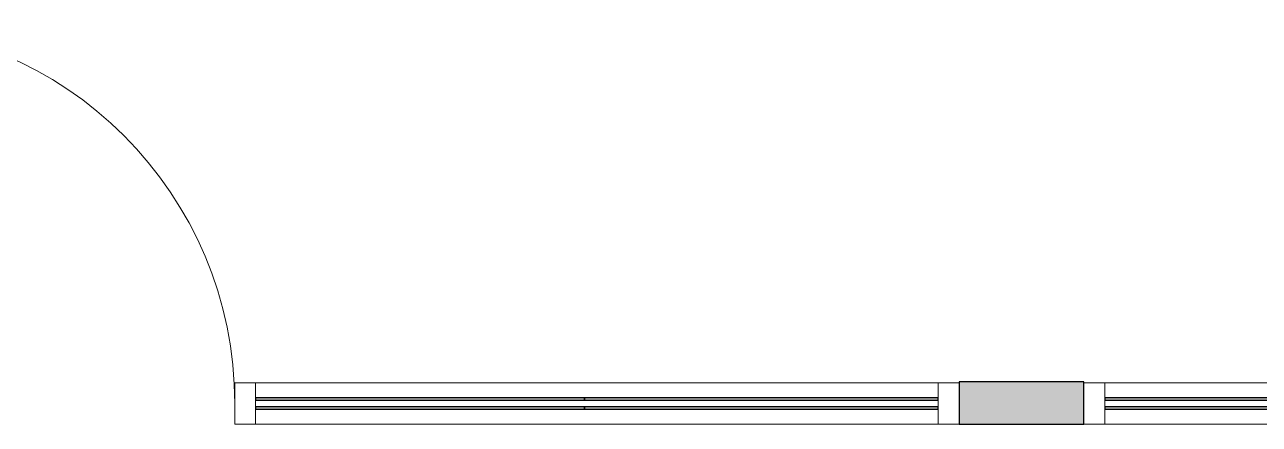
# Model space of a CAD drawing. Header units: millimetres. Extents: x 79795 to 317870, y -36033 to 97293.
# Drawn here: x 189906 to 192872, y 28407 to 29367 of the extents above; entities that cross this region are included whole.
import ezdxf

# ---------------------------------------------------------------- set-up
doc = ezdxf.new("R2010")
doc.units = ezdxf.units.MM
doc.header["$MEASUREMENT"] = 0
for name, color, linetype, lineweight in [('CSM-STL-XX-ZZ-M3-A-XXXX-00001_detached _19_04_21__rvt-1-Level 4$0$A-DOOR', 4, 'CONTINUOUS', 9), ('CSM-STL-XX-ZZ-M3-A-XXXX-00001_detached _19_04_21__rvt-1-Level 4$0$A-GLAZ-CURT', 7, 'CONTINUOUS', 9), ('CSM-STL-XX-ZZ-M3-A-XXXX-00001_detached _19_04_21__rvt-1-Level 4$0$A-GLAZ-CWMG', 7, 'CONTINUOUS', 9), ('CSM-STL-XX-ZZ-M3-A-XXXX-00001_detached _19_04_21__rvt-1-Level 4$0$A-WALL-PATT', 7, 'CONTINUOUS', 9), ('CSM-STL-XX-ZZ-M3-A-XXXX-00001_detached _19_04_21__rvt-1-Level 4$0$I-WALL', 7, 'CONTINUOUS', 9)]:
    doc.layers.add(name, color=color, linetype=linetype, lineweight=lineweight)

msp = doc.modelspace()

# ---------------------------------------------------------------- hatches: boundary and pattern name
at = {"layer": 'CSM-STL-XX-ZZ-M3-A-XXXX-00001_detached _19_04_21__rvt-1-Level 4$0$A-GLAZ-CURT'}
h = msp.add_hatch(color=256, dxfattribs=at)
h.paths.add_polyline_path([(191250.8, 28443.3), (191250.8, 28449.3), (190460.8, 28449.3), (190460.8, 28443.3)], flags=0)
h.paths.add_polyline_path([(191250.8, 28465.3), (191250.8, 28471.3), (190460.8, 28471.3), (190460.8, 28465.3)], flags=0)
h = msp.add_hatch(color=256, dxfattribs=at)
h.paths.add_polyline_path([(192100.8, 28443.3), (192100.8, 28449.3), (191250.8, 28449.3), (191250.8, 28443.3), (191475.9, 28443.3)], flags=0)
h.paths.add_polyline_path([(192100.8, 28465.3), (192100.8, 28471.3), (191250.8, 28471.3), (191250.8, 28465.3), (191475.9, 28465.3)], flags=0)
h = msp.add_hatch(color=256, dxfattribs=at)
h.paths.add_polyline_path([(193350.8, 28443.3), (193350.8, 28449.3), (192500.8, 28449.3), (192500.8, 28443.3), (192725.9, 28443.3)], flags=0)
h.paths.add_polyline_path([(193350.8, 28465.3), (193350.8, 28471.3), (192500.8, 28471.3), (192500.8, 28465.3), (192725.9, 28465.3)], flags=0)
at = {"layer": 'CSM-STL-XX-ZZ-M3-A-XXXX-00001_detached _19_04_21__rvt-1-Level 4$0$A-WALL-PATT'}
h = msp.add_hatch(color=256, dxfattribs=at)
h.paths.add_polyline_path([(201848.8, 28407.3), (201848.8, 28509.3), (201764.8, 28509.3), (201764.8, 28407.3), (201846.8, 28407.3)], flags=0)
h.paths.add_polyline_path([(198250.8, 28407.3), (198450.8, 28407.3), (198450.8, 28509.3), (198250.8, 28509.3)], flags=0)
h.paths.add_polyline_path([(195450.8, 28407.3), (195450.8, 28509.3), (195150.8, 28509.3), (195150.8, 28407.3)], flags=0)
h.paths.add_polyline_path([(192150.8, 28407.3), (192450.8, 28407.3), (192450.8, 28509.3), (192150.8, 28509.3)], flags=0)
h.paths.add_polyline_path([(189450.8, 28407.3), (189450.8, 28509.3), (189150.8, 28509.3), (189150.8, 28407.3)], flags=0)
h.paths.add_polyline_path([(185802.8, 28407.3), (185884.8, 28407.3), (185884.8, 28509.3), (185800.8, 28509.3), (185800.8, 28407.3)], flags=0)

# ---------------------------------------------------------------- linework, layer by layer
at = {"layer": 'CSM-STL-XX-ZZ-M3-A-XXXX-00001_detached _19_04_21__rvt-1-Level 4$0$A-DOOR'}
msp.add_arc((189500.8, 28457.3), 910, 0, 90, dxfattribs=at)
at = {"layer": 'CSM-STL-XX-ZZ-M3-A-XXXX-00001_detached _19_04_21__rvt-1-Level 4$0$A-GLAZ-CURT', "lineweight": 30}
for p, q in [((191250.8, 28471.3), (190460.8, 28471.3)), ((190460.8, 28471.3), (190460.8, 28465.3)), ((190460.8, 28465.3), (191250.8, 28465.3)), ((191250.8, 28449.3), (190460.8, 28449.3)), ((190460.8, 28449.3), (190460.8, 28443.3)), ((191250.8, 28465.3), (191250.8, 28471.3)), ((192100.8, 28471.3), (191250.8, 28471.3)), ((191250.8, 28471.3), (191250.8, 28465.3)), ((191250.8, 28465.3), (192100.8, 28465.3)), ((191250.8, 28443.3), (191250.8, 28449.3)), ((192100.8, 28449.3), (191250.8, 28449.3)), ((191250.8, 28449.3), (191250.8, 28443.3)), ((192100.8, 28465.3), (192100.8, 28471.3)), ((192100.8, 28443.3), (192100.8, 28449.3)), ((193350.8, 28471.3), (192500.8, 28471.3)), ((192500.8, 28471.3), (192500.8, 28465.3)), ((192500.8, 28465.3), (193350.8, 28465.3)), ((193350.8, 28449.3), (192500.8, 28449.3)), ((192500.8, 28449.3), (192500.8, 28443.3)), ((190460.8, 28443.3), (191250.8, 28443.3)), ((191250.8, 28443.3), (192100.8, 28443.3)), ((192500.8, 28443.3), (193350.8, 28443.3))]:
    msp.add_line(p, q, dxfattribs=at)
at = {"layer": 'CSM-STL-XX-ZZ-M3-A-XXXX-00001_detached _19_04_21__rvt-1-Level 4$0$A-GLAZ-CWMG', "lineweight": 20, "extrusion": (0, 0, -1)}
for p, q in [((190460.8, 28507.3), (190410.8, 28507.3)), ((190410.8, 28507.3), (190410.8, 28407.3)), ((190460.8, 28407.3), (190460.8, 28507.3)), ((192150.8, 28507.3), (192100.8, 28507.3)), ((192100.8, 28507.3), (192100.8, 28407.3)), ((192150.8, 28407.3), (192150.8, 28507.3)), ((190410.8, 28407.3), (190460.8, 28407.3)), ((192100.8, 28407.3), (192150.8, 28407.3))]:
    msp.add_line(p, q, dxfattribs=at)
at = {"layer": 'CSM-STL-XX-ZZ-M3-A-XXXX-00001_detached _19_04_21__rvt-1-Level 4$0$A-GLAZ-CWMG'}
for p, q in [((191250.8, 28507.3), (190460.8, 28507.3)), ((192100.8, 28507.3), (191250.8, 28507.3)), ((193350.8, 28507.3), (192500.8, 28507.3)), ((191250.8, 28407.3), (190460.8, 28407.3)), ((192100.8, 28407.3), (191250.8, 28407.3)), ((193350.8, 28407.3), (192500.8, 28407.3))]:
    msp.add_line(p, q, dxfattribs=at)
at = {"layer": 'CSM-STL-XX-ZZ-M3-A-XXXX-00001_detached _19_04_21__rvt-1-Level 4$0$A-GLAZ-CWMG', "lineweight": 20}
for p, q in [((192500.8, 28507.3), (192450.8, 28507.3)), ((192450.8, 28507.3), (192450.8, 28407.3)), ((192500.8, 28407.3), (192500.8, 28507.3)), ((192450.8, 28407.3), (192500.8, 28407.3))]:
    msp.add_line(p, q, dxfattribs=at)
at = {"layer": 'CSM-STL-XX-ZZ-M3-A-XXXX-00001_detached _19_04_21__rvt-1-Level 4$0$I-WALL', "lineweight": 30}
for p, q in [((192450.8, 28509.3), (192150.8, 28509.3)), ((192150.8, 28509.3), (192150.8, 28407.3)), ((192450.8, 28407.3), (192450.8, 28509.3)), ((192150.8, 28407.3), (192450.8, 28407.3))]:
    msp.add_line(p, q, dxfattribs=at)

doc.saveas('drawing.dxf')
